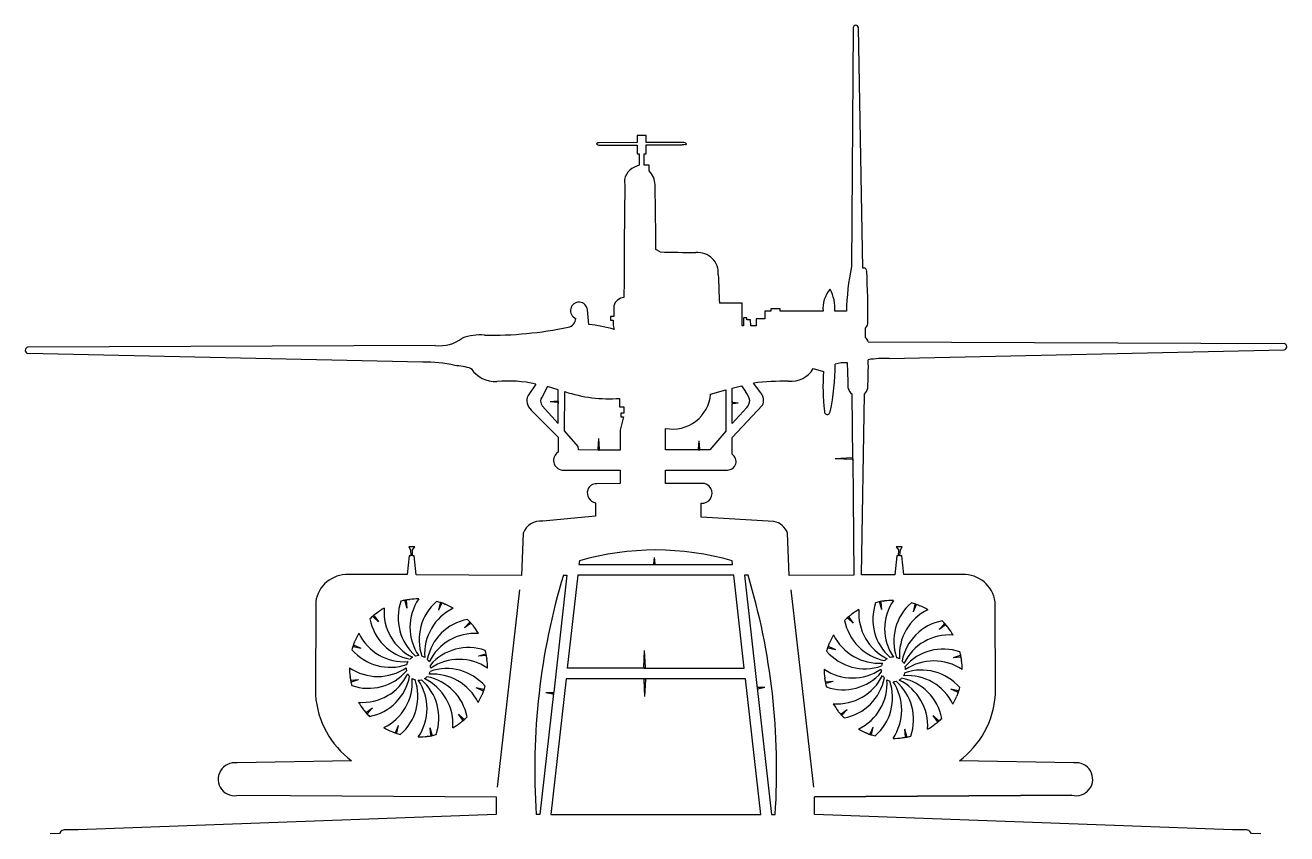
# Model space of a CAD drawing. Extents: x 0 to 25.4, y 0.1 to 25.9.
# Drawn here: x 0.05 to 25.41, y 9.65 to 25.89 of the extents above; entities that cross this region are included whole.
import ezdxf

# ---------------------------------------------------------------- set-up
doc = ezdxf.new("R2010")
doc.units = 0

msp = doc.modelspace()

# ---------------------------------------------------------------- linework, layer by layer
at = {"layer": 'Default', "color": 12, "linetype": 'CONTINUOUS'}
for p, q in [((8.04672, 19.123992), (0.110282, 19.297462)), ((17.414411, 19.197707), (25.350849, 19.371178))]:
    msp.add_line(p, q, dxfattribs=at)
at = {"layer": 'Default', "color": 5, "linetype": 'CONTINUOUS'}
for p, q in [((10.753592, 18.340635), (10.606381, 18.326286)), ((10.753592, 18.311937), (10.606381, 18.326286)), ((14.27178, 18.318427), (14.382824, 18.304115)), ((14.27178, 18.289804), (14.382824, 18.304115)), ((11.565637, 17.368818), (11.5819, 17.587256)), ((11.594389, 17.36857), (11.5819, 17.587256)), ((13.585091, 17.372419), (13.599452, 17.542914)), ((13.613814, 17.372419), (13.599452, 17.542914)), ((16.673853, 17.197808), (16.333863, 17.18079)), ((16.674076, 17.169028), (16.333863, 17.18079)), ((12.685049, 15.073029), (12.699383, 15.201558)), ((12.713716, 15.073029), (12.699383, 15.201558)), ((12.488364, 12.986444), (12.502755, 13.330082)), ((12.517145, 12.986444), (12.502755, 13.330082)), ((12.488364, 12.747942), (12.502755, 12.403121)), ((12.517145, 12.747942), (12.502755, 12.403121)), ((10.66139, 12.478307), (10.515408, 12.480368)), ((10.658167, 12.449793), (10.515408, 12.480368)), ((14.776067, 12.591086), (14.918469, 12.592727)), ((14.779285, 12.562577), (14.918469, 12.592727))]:
    msp.add_line(p, q, dxfattribs=at)
at = {"layer": 'Default', "color": 7, "linetype": 'CONTINUOUS'}
for p, q in [((7.680835, 14.326176), (7.723787, 14.183561)), ((7.708929, 14.33176), (7.723787, 14.183561)), ((7.770302, 14.353737), (7.781797, 14.354909)), ((8.391283, 14.28417), (8.357173, 14.139185)), ((8.418405, 14.274959), (8.357173, 14.139185)), ((8.482544, 14.263306), (8.493086, 14.258572)), ((17.220359, 14.29667), (17.263311, 14.154055)), ((17.248453, 14.302255), (17.263311, 14.154055)), ((17.309825, 14.324232), (17.321321, 14.325403)), ((17.930807, 14.254664), (17.896697, 14.10968)), ((17.957929, 14.245454), (17.896697, 14.10968)), ((18.022068, 14.2338), (18.03261, 14.229067)), ((7.044566, 14.00733), (7.153071, 13.905298)), ((7.044566, 14.00733), (7.153071, 13.905298)), ((7.066104, 14.026213), (7.153071, 13.905298)), ((7.066104, 14.026213), (7.153071, 13.905298)), ((7.108265, 14.075932), (7.117635, 14.082695)), ((7.108265, 14.075932), (7.117635, 14.082695)), ((16.58409, 13.977824), (16.692595, 13.875792)), ((16.58409, 13.977824), (16.692595, 13.875792)), ((16.605627, 13.996708), (16.692595, 13.875792)), ((16.605627, 13.996708), (16.692595, 13.875792)), ((16.647789, 14.046427), (16.657159, 14.053189)), ((16.647789, 14.046427), (16.657159, 14.053189)), ((8.985546, 13.892567), (8.883514, 13.784062)), ((9.00443, 13.87103), (8.883514, 13.784062)), ((9.054149, 13.828868), (9.060911, 13.819498)), ((18.52507, 13.863062), (18.423038, 13.754557)), ((18.543953, 13.841524), (18.423038, 13.754557)), ((18.593672, 13.799362), (18.600435, 13.789992)), ((6.662174, 13.440189), (6.797948, 13.378957)), ((6.673828, 13.504328), (6.678561, 13.51487)), ((16.213352, 13.474822), (16.218085, 13.485364)), ((6.652964, 13.413067), (6.797948, 13.378957)), ((9.304392, 13.256298), (9.161777, 13.213346)), ((9.309977, 13.228205), (9.161777, 13.213346)), ((16.192488, 13.383561), (16.337472, 13.349451)), ((16.201698, 13.410683), (16.337472, 13.349451)), ((18.843916, 13.226793), (18.701301, 13.18384)), ((18.8495, 13.198699), (18.701301, 13.18384)), ((9.331954, 13.166832), (9.333125, 13.155336)), ((18.871478, 13.137326), (18.872649, 13.12583)), ((6.583396, 12.792085), (6.582224, 12.803581)), ((6.605373, 12.730713), (6.753573, 12.745571)), ((6.610958, 12.702619), (6.753573, 12.745571)), ((16.12292, 12.76258), (16.121748, 12.774076)), ((16.144897, 12.701207), (16.293096, 12.716065)), ((16.150482, 12.673113), (16.293096, 12.716065)), ((9.262386, 12.54585), (9.117402, 12.57996)), ((9.253175, 12.518728), (9.117402, 12.57996)), ((9.241522, 12.454589), (9.236789, 12.444047)), ((18.80191, 12.516345), (18.656926, 12.550454)), ((18.792699, 12.489222), (18.656926, 12.550454)), ((18.781046, 12.425083), (18.776313, 12.414542)), ((6.91092, 12.087887), (7.031835, 12.174855)), ((6.929803, 12.06635), (7.031835, 12.174855)), ((6.861201, 12.130049), (6.854438, 12.139419)), ((8.870784, 11.951587), (8.762278, 12.053619)), ((8.849246, 11.932704), (8.762278, 12.053619)), ((16.400725, 12.100543), (16.393962, 12.109913)), ((16.450444, 12.058382), (16.571359, 12.145349)), ((16.469327, 12.036844), (16.571359, 12.145349)), ((18.410307, 11.922082), (18.301802, 12.024114)), ((18.38877, 11.903198), (18.301802, 12.024114)), ((7.432805, 11.695611), (7.422264, 11.700345)), ((7.496944, 11.683958), (7.558176, 11.819732)), ((7.524067, 11.674747), (7.558176, 11.819732)), ((8.234515, 11.632741), (8.191562, 11.775356)), ((8.206421, 11.627157), (8.191562, 11.775356)), ((8.807084, 11.882985), (8.797714, 11.876222)), ((16.972329, 11.666106), (16.961788, 11.670839)), ((17.036468, 11.654452), (17.0977, 11.790226)), ((17.06359, 11.645242), (17.0977, 11.790226)), ((17.774038, 11.603236), (17.731086, 11.745851)), ((17.745945, 11.597651), (17.731086, 11.745851)), ((18.346608, 11.853479), (18.337238, 11.846716)), ((8.145048, 11.60518), (8.133552, 11.604008)), ((17.684572, 11.575674), (17.673076, 11.574502))]:
    msp.add_line(p, q, dxfattribs=at)
at = {"layer": 'Default', "color": 12, "linetype": 'CONTINUOUS'}
for centre, start, end in [((0.118003, 19.360288), 99.092093, 262.994157), ((25.343128, 19.434004), 277.005843, 440.907907)]:
    msp.add_arc(centre, 0.063299, start, end, dxfattribs=at)
at = {"layer": 'Default', "color": 5, "linetype": 'CONTINUOUS'}
for centre, radius, start, end in [((14.648276, 18.356469), 0.243771, 335.946872, 398.985681), ((16.747527, 18.616684), 0.154172, 185.740464, 242.021375), ((10.75464, 18.329886), 0.0108, 0, 95.567174), ((10.75464, 18.322686), 0.0108, 264.432826, 360), ((14.2704, 18.307715), 0.0108, 82.656155, 180), ((14.2704, 18.300515), 0.0108, 180, 277.343845), ((16.172241, 18.131429), 0.058184, 172.216344, 355.426982), ((11.576407, 17.368016), 0.0108, 175.741959, 269.50523), ((11.583607, 17.367954), 0.0108, 269.50523, 363.268501), ((13.595852, 17.371512), 0.0108, 175.184998, 270), ((13.603052, 17.371512), 0.0108, 270, 364.815002), ((16.674393, 17.187021), 0.0108, 0.442736, 92.865515), ((16.674449, 17.179821), 0.0108, 268.019958, 360.442736), ((12.695783, 15.071832), 0.0108, 173.636722, 270), ((12.702983, 15.071832), 0.0108, 270, 366.363278), ((12.499155, 12.985992), 0.0108, 177.602021, 270), ((12.506355, 12.985992), 0.0108, 270, 362.397979), ((12.499155, 12.748392), 0.0108, 90, 182.389774), ((12.506355, 12.748392), 0.0108, 357.610226, 450), ((10.660429, 12.460353), 0.0108, 257.911381, 353.551186), ((10.661237, 12.467508), 0.0108, 353.551186, 449.19099), ((14.776191, 12.580287), 0.0108, 90.660176, 186.441347), ((14.776999, 12.573132), 0.0108, 186.441347, 282.222518)]:
    msp.add_arc(centre, radius, start, end, dxfattribs=at)
at = {"layer": 'Default', "color": 7, "linetype": 'CONTINUOUS'}
for centre, start, end in [((7.691176, 14.32929), 101.392773, 196.761033), ((7.698183, 14.330683), 5.725295, 101.093554), ((8.401796, 14.281696), 71.392773, 166.761033), ((8.40856, 14.279399), 335.725295, 431.093554), ((17.2307, 14.299784), 101.392773, 196.761033), ((17.237707, 14.301177), 5.725295, 101.093554), ((17.94132, 14.252191), 71.392773, 166.761033), ((17.948084, 14.249894), 335.725295, 431.093554), ((7.051964, 14.015198), 131.392773, 226.761033), ((7.051964, 14.015198), 131.392773, 226.761033), ((7.057336, 14.019907), 35.725295, 131.093554), ((7.057336, 14.019907), 35.725295, 131.093554), ((16.591488, 13.985692), 131.392773, 226.761033), ((16.591488, 13.985692), 131.392773, 226.761033), ((16.59686, 13.990401), 35.725295, 131.093554), ((16.59686, 13.990401), 35.725295, 131.093554), ((8.993414, 13.885169), 41.392773, 136.761033), ((8.998123, 13.879798), 305.725295, 401.093554), ((18.532938, 13.855663), 41.392773, 136.761033), ((18.537647, 13.850292), 305.725295, 401.093554), ((6.657734, 13.430344), 65.725295, 161.093554), ((6.655437, 13.42358), 161.392773, 256.761033), ((9.307506, 13.245957), 11.392773, 106.761033), ((9.308899, 13.238951), 275.725295, 371.093554), ((16.194961, 13.394074), 161.392773, 256.761033), ((16.197258, 13.400838), 65.725295, 161.093554), ((18.84703, 13.216451), 11.392773, 106.761033), ((18.848423, 13.209445), 275.725295, 371.093554), ((6.60645, 12.719966), 95.725295, 191.093554), ((6.607843, 12.71296), 191.392773, 286.761033), ((16.145974, 12.690461), 95.725295, 191.093554), ((16.147367, 12.683454), 191.392773, 286.761033), ((9.257615, 12.528573), 245.725295, 341.093554), ((9.259913, 12.535337), 341.392773, 436.761033), ((18.797139, 12.499067), 245.725295, 341.093554), ((18.799436, 12.505832), 341.392773, 436.761033), ((6.917226, 12.07912), 125.725295, 221.093554), ((6.921936, 12.073748), 221.392773, 316.761033), ((8.858014, 11.93901), 215.725295, 311.093554), ((8.863385, 11.943719), 311.392773, 406.761033), ((16.45675, 12.049614), 125.725295, 221.093554), ((16.46146, 12.044243), 221.392773, 316.761033), ((18.402909, 11.914214), 311.392773, 406.761033), ((7.506789, 11.679518), 155.725295, 251.093554), ((7.513554, 11.677221), 251.392773, 346.761033), ((18.397538, 11.909504), 215.725295, 311.093554), ((8.217167, 11.628234), 185.725295, 281.093554), ((8.224173, 11.629627), 281.392773, 376.761033), ((17.046313, 11.650012), 155.725295, 251.093554), ((17.053077, 11.647715), 251.392773, 346.761033), ((17.756691, 11.598728), 185.725295, 281.093554), ((17.763697, 11.600121), 281.392773, 376.761033)]:
    msp.add_arc(centre, 0.0108, start, end, dxfattribs=at)
at = {"layer": 'WHITE', "color": 7, "linetype": 'CONTINUOUS'}
for p, q in [((16.69176, 25.840152), (16.66008, 21.042792)), ((16.88544, 21.009672), (16.79904, 25.840872)), ((12.53304, 23.675832), (12.35376, 23.675832)), ((12.35376, 23.675832), (12.35376, 23.536872)), ((12.53304, 23.538312), (12.53304, 23.675832)), ((12.35376, 23.536872), (11.58912, 23.533272)), ((11.59272, 23.485752), (12.35376, 23.485752)), ((12.35376, 23.485752), (12.35376, 23.306472)), ((13.25376, 23.538312), (12.53304, 23.538312)), ((12.53304, 23.306472), (12.53304, 23.487192)), ((12.53304, 23.487192), (13.25736, 23.487192)), ((12.39048, 23.083272), (12.29544, 23.039352)), ((12.35376, 23.306472), (12.39048, 23.306472)), ((12.39048, 23.306472), (12.39048, 23.083272)), ((12.49272, 23.079672), (12.49272, 23.306472)), ((12.49272, 23.306472), (12.53304, 23.306472)), ((12.59496, 23.079672), (12.49272, 23.079672)), ((12.59496, 22.966632), (12.59496, 23.079672)), ((12.10104, 22.684392), (12.09384, 21.499272)), ((12.09384, 21.499272), (12.09024, 20.756232)), ((12.81456, 21.337992), (12.72672, 21.389112)), ((12.09024, 20.756232), (12.08664, 20.423592)), ((14.4612, 20.309832), (14.004, 20.309832)), ((14.4612, 19.852632), (14.4612, 20.309832)), ((11.38032, 19.881432), (11.3508, 20.174472)), ((11.88144, 20.042712), (11.81952, 20.042712)), ((11.81952, 20.042712), (11.81952, 19.965672)), ((11.88144, 20.258712), (11.88144, 20.181672)), ((11.88144, 20.181672), (11.88144, 20.112552)), ((11.88144, 20.112552), (11.88144, 20.060712)), ((11.88144, 20.060712), (11.88144, 20.042712)), ((15.03576, 20.144952), (14.9184, 20.144952)), ((14.9184, 20.144952), (14.9184, 19.991592)), ((15.22584, 20.196792), (15.03576, 20.196792)), ((15.03576, 20.196792), (15.03576, 20.144952)), ((15.22584, 20.144952), (15.22584, 20.196792)), ((16.08912, 20.144952), (15.22584, 20.144952)), ((16.55784, 20.144952), (16.32384, 20.144952)), ((11.81952, 19.965672), (11.87064, 19.965672)), ((11.87064, 19.965672), (11.87064, 19.863432)), ((11.87064, 19.863432), (11.89296, 19.779192)), ((14.48712, 19.852632), (14.4612, 19.852632)), ((14.55264, 20.016792), (14.48712, 20.016792)), ((14.48712, 20.016792), (14.48712, 19.852632)), ((14.55624, 19.977192), (14.55264, 20.016792)), ((14.62968, 19.977192), (14.55624, 19.977192)), ((14.63328, 19.852632), (14.62968, 19.977192)), ((14.74272, 19.852632), (14.63328, 19.852632)), ((14.9184, 19.991592), (14.74272, 19.991592)), ((14.74272, 19.991592), (14.74272, 19.852632)), ((16.94232, 19.622232), (16.94232, 19.808712)), ((16.996562, 19.531045), (25.353131, 19.496508)), ((8.29584, 19.456632), (0.108, 19.422792)), ((15.888699, 18.992822), (16.09704, 18.933912)), ((10.31544, 18.681912), (10.15848, 18.454392)), ((10.55016, 18.633672), (10.44, 18.429192)), ((10.76544, 18.568152), (10.55016, 18.633672)), ((10.76544, 18.326286), (10.76544, 18.568152)), ((10.76544, 18.568152), (10.76544, 18.568152)), ((10.8936, 17.740872), (10.8972, 18.531432)), ((13.827292, 18.483627), (14.13216, 18.568152)), ((14.13216, 18.568152), (14.13216, 17.737272)), ((14.2596, 18.599112), (14.45112, 18.644472)), ((14.2596, 18.304115), (14.2596, 18.599112)), ((14.45112, 18.644472), (14.52672, 18.531432)), ((14.83776, 18.509832), (14.6916, 18.703512)), ((10.76544, 18.329886), (10.76544, 18.283032)), ((10.76544, 18.326286), (10.76544, 18.322686)), ((10.76544, 17.887752), (10.76544, 18.283032)), ((11.9988, 18.395946), (11.9988, 18.223992)), ((14.2596, 18.307715), (14.2596, 18.284472)), ((14.2596, 18.304115), (14.2596, 18.300515)), ((14.2596, 17.887752), (14.2596, 18.284472)), ((14.2596, 17.609832), (14.87088, 18.257112)), ((16.685249, 17.179905), (16.675198, 18.480531)), ((16.85952, 14.847192), (16.91784, 18.480312)), ((10.2204, 18.162072), (10.76544, 17.617032)), ((10.444809, 18.245379), (10.76544, 17.887752)), ((11.9988, 18.223992), (12.08664, 18.223992)), ((12.07584, 18.023112), (12.0096, 17.755992)), ((12.02472, 18.100152), (12.02472, 18.023112)), ((12.08664, 18.100152), (12.02472, 18.100152)), ((12.02472, 18.023112), (12.07584, 18.023112)), ((12.08664, 18.223992), (12.08664, 18.100152)), ((14.558637, 18.213405), (14.2596, 17.887752)), ((12.0096, 17.755992), (12.0096, 17.353512)), ((12.9204, 17.360712), (12.9204, 17.792712)), ((10.76544, 17.617032), (10.76544, 17.316792)), ((11.16792, 17.426232), (10.8936, 17.740872)), ((14.13216, 17.737272), (13.81032, 17.360712)), ((14.2596, 17.272936), (14.2596, 17.609832)), ((11.17152, 17.360712), (11.16792, 17.426232)), ((11.579914, 17.357185), (11.17152, 17.360712)), ((11.576314, 17.357216), (11.5884, 17.357112)), ((11.579914, 17.357185), (11.583514, 17.357154)), ((12.0096, 17.353512), (11.5884, 17.357112)), ((13.41144, 17.360712), (12.9204, 17.360712)), ((13.603052, 17.360712), (13.41144, 17.360712)), ((13.599452, 17.360712), (13.595852, 17.360712)), ((13.81032, 17.360712), (13.599452, 17.360712)), ((16.685221, 17.183505), (16.685193, 17.187105)), ((16.685221, 17.183505), (16.70328, 14.846472)), ((10.84608, 16.954632), (12.0096, 16.954632)), ((12.0096, 16.954632), (12.0096, 16.687512)), ((12.9204, 16.954632), (14.16888, 16.954632)), ((12.9204, 16.687512), (12.9204, 16.954632)), ((12.0096, 16.687512), (11.5416, 16.680312)), ((13.649041, 16.687512), (12.9204, 16.687512)), ((11.51568, 16.299432), (11.51568, 16.028712)), ((13.63824, 16.007112), (13.63824, 16.287912)), ((11.51568, 16.028712), (10.4544, 15.930072)), ((15.100056, 15.923468), (13.63824, 16.007112)), ((10.06344, 15.684552), (10.03032, 14.839272)), ((15.40872, 14.839272), (15.37632, 15.684552)), ((7.7688, 15.234552), (7.72848, 14.857992)), ((7.88256, 15.410232), (7.7616, 15.410232)), ((7.7616, 15.410232), (7.79832, 15.355512)), ((7.80552, 15.234552), (7.7688, 15.234552)), ((7.79832, 15.355512), (7.80552, 15.234552)), ((7.83504, 15.351912), (7.88256, 15.410232)), ((7.83864, 15.230952), (7.83504, 15.351912)), ((7.87176, 15.230952), (7.83864, 15.230952)), ((7.90776, 14.850792), (7.87176, 15.230952)), ((17.568, 15.230952), (17.53128, 14.850792)), ((17.67744, 15.410232), (17.55648, 15.410232)), ((17.55648, 15.410232), (17.60472, 15.351912)), ((17.6004, 15.230952), (17.568, 15.230952)), ((17.60472, 15.351912), (17.6004, 15.230952)), ((17.63352, 15.234552), (17.64072, 15.355512)), ((17.67024, 15.234552), (17.63352, 15.234552)), ((17.64072, 15.355512), (17.67744, 15.410232)), ((17.71056, 14.857992), (17.67024, 15.234552)), ((11.190216, 15.132818), (11.18232, 15.061032)), ((11.18232, 15.061032), (12.699383, 15.061032)), ((12.695783, 15.061032), (12.72528, 15.061032)), ((12.699383, 15.061032), (12.702983, 15.061032)), ((12.72528, 15.061032), (14.26752, 15.061032)), ((14.26752, 15.061032), (14.2596, 15.133032)), ((7.72848, 14.857992), (6.55056, 14.854392)), ((10.03032, 14.839272), (7.90776, 14.850792)), ((10.9404, 14.845032), (10.67472, 12.490632)), ((10.868486, 14.845032), (10.9404, 14.845032)), ((11.15784, 14.845032), (10.94688, 12.975192)), ((14.292, 14.845032), (11.15784, 14.845032)), ((14.50368, 12.975192), (14.292, 14.845032)), ((14.582166, 14.845032), (14.50944, 14.845032)), ((14.50944, 14.845032), (14.76, 12.627432)), ((16.70328, 14.846472), (15.40872, 14.839272)), ((17.53128, 14.850792), (16.85952, 14.847192)), ((18.88848, 14.854392), (17.71056, 14.857992)), ((9.544032, 10.580472), (9.99648, 14.545512)), ((15.44256, 14.545512), (15.89544, 10.580472)), ((5.89176, 14.305032), (5.88816, 12.436632)), ((19.55088, 12.436632), (19.54728, 14.305032)), ((12.506355, 12.975192), (10.94688, 12.975192)), ((12.502755, 12.975192), (12.499155, 12.975192)), ((12.502755, 12.975192), (12.72528, 12.975192)), ((12.72528, 12.975192), (14.50368, 12.975192)), ((10.9224, 12.759192), (10.61424, 10.031832)), ((12.506355, 12.759192), (10.9224, 12.759192)), ((12.502755, 12.759192), (12.499155, 12.759192)), ((14.52744, 12.759192), (12.502755, 12.759192)), ((14.8356, 10.031832), (14.52744, 12.759192)), ((10.671969, 12.466295), (10.3968, 10.031832)), ((10.671565, 12.462717), (10.67116, 12.45914)), ((10.67472, 12.490632), (10.671565, 12.462717)), ((14.76, 12.627432), (14.765863, 12.575498)), ((14.765459, 12.579075), (15.05304, 10.031832)), ((14.765863, 12.575498), (14.766267, 12.57192)), ((6.61248, 11.111112), (4.31136, 11.070792)), ((21.12768, 11.070792), (18.82656, 11.111112)), ((4.35168, 10.423512), (9.52128, 10.386792)), ((15.91776, 10.386792), (21.08808, 10.423512)), ((21.08808, 10.423512), (15.91776, 10.386792)), ((15.91776, 10.386792), (21.08808, 10.423512)), ((9.52128, 10.386792), (9.52128, 10.031832)), ((15.91776, 10.031832), (15.91776, 10.386792)), ((9.52128, 10.031832), (1.12032, 9.727992)), ((10.3968, 10.031832), (10.3248, 10.031832)), ((10.61424, 10.031832), (12.72528, 10.031832)), ((12.72528, 10.031832), (14.8356, 10.031832)), ((15.05304, 10.031832), (15.125757, 10.031832)), ((24.31872, 9.727992), (15.91776, 10.031832)), ((0.74376, 9.650952), (0.55728, 9.647352)), ((1.12032, 9.727992), (0.8784, 9.727992)), ((24.56136, 9.727992), (24.31872, 9.727992)), ((24.88248, 9.647352), (24.69528, 9.650952))]:
    msp.add_line(p, q, dxfattribs=at)
for centre, radius, start, end in [((16.74576, 25.840152), 0.053285, 0.77422, 180), ((11.5884, 23.463432), 0.069844, 89.40934, 136.2557), ((11.58768, 23.545512), 0.06011, 214.2611, 274.8203), ((13.12704, 22.109112), 1.434936, 82.30087, 84.93313), ((14.08464, 16.372872), 7.162258, 96.10549, 96.63278), ((13.31496, 23.503032), 0.028236, 19.35899, 81.2545), ((13.32288, 23.513112), 0.01872, 270, 357.7953), ((12.4164, 22.743432), 0.319687, 112.2327, 190.604), ((12.27888, 22.669272), 0.433844, 2.473031, 43.25212), ((-48.75912, 21.343752), 61.485854, 0.042268, 1.252727), ((16.3548, 178.234632), 156.936456, 268.7074, 268.9693), ((13.57128, 20.913912), 0.411734, 355.3861, 455.5211), ((21.19536, 20.073672), 4.637668, 167.9382, 179.1194), ((138.29112, 25.393032), 124.391016, 182.0788, 182.342), ((16.90848, 20.957112), 0.05728, 345.4397, 473.6706), ((1.01736, 20.032632), 15.972811, 359.6307, 363.266365), ((16.67088, 20.205432), 0.584468, 139.1461, 185.9354), ((15.5232, 20.203992), 0.802814, 355.7826, 388.54088), ((11.1816, 20.159352), 0.169874, 5.106484, 247.5671), ((12.11112, 20.183832), 0.241006, 95.82982, 161.9433), ((9.41328, 27.194472), 7.52981, 269.0138, 281.9084), ((10.9404, 20.000952), 0.176406, 278.693, 360.46771), ((11.06928, 16.989192), 2.909046, 73.55204, 83.86182), ((16.82856, 19.923192), 0.161391, 314.8192, 362.300725), ((8.37576, 20.234232), 0.781542, 264.1319, 306.1942), ((9.18576, 18.735192), 0.936096, 83.99561, 111.8669), ((16.79976, 19.474632), 0.204728, 15.994868, 45.995), ((8.12592, 16.862472), 2.262906, 75.63219, 92.00571), ((8.66088, 18.033192), 1.022027, 69.8549, 88.50637), ((11.98368, 19.054872), 4.346793, 347.6719, 360.37982), ((16.5564, 18.239832), 0.8736, 88.488282, 104.994461), ((-17.6148, 17.876232), 34.21661, 1.214157, 2.071637), ((9.79488, 19.021032), 7.20288, 356.6591, 361.213284), ((17.335211, 16.936188), 2.262906, 87.99429, 98.617451), ((9.50472, 19.327752), 0.594911, 214.2478, 272.7032), ((15.44184, 19.260072), 0.520677, 264.953633, 329.11791), ((20.40192, 18.631512), 4.315488, 175.981808, 186.549116), ((9.76824, 16.329672), 2.414865, 76.90424, 95.595), ((11.79, 21.244392), 2.856089, 251.784294, 274.192461), ((14.22864, 18.272952), 0.394542, 12.027698, 40.930132), ((15.3396, 13.225032), 5.51667, 89.413805, 96.745657), ((16.7652, 18.645192), 0.224687, 312.7924, 348.7263), ((10.3896, 18.350712), 0.25331, 155.8391, 228.1095), ((10.57032, 18.340632), 0.157563, 145.8016, 217.19568), ((13.06656, 18.541512), 0.762931, 258.955178, 355.648689), ((14.36328, 18.372312), 0.251825, 320.874534, 356.096452), ((10.8684, 17.149752), 0.196222, 121.6488, 263.4743), ((14.16888, 17.126712), 0.17208, 270, 418.183761), ((11.5488, 16.495992), 0.199253, 162.5472, 260.4358), ((11.53008, 16.500312), 0.180368, 86.33807, 162.0724), ((13.65696, 16.487352), 0.200317, 264.637767, 452.265705), ((10.41624, 15.554952), 0.377056, 84.19142, 159.8293), ((15.0228, 15.554952), 0.376527, 20.132838, 78.159969), ((12.72528, 9.796392), 5.552825, 73.9597, 106.048283), ((6.52176, 14.219352), 0.635693, 87.40334, 172.2553), ((23.85792, 10.940472), 13.56359, 163.26948, 183.8412), ((1.494719, 10.929672), 13.660574, 356.231524, 376.65556), ((18.91728, 14.218632), 0.635897, 7.808992, 92.59368), ((8.563813, 13.985719), 1.015289, 160.762354, 229.135237), ((7.96138, 12.988354), 1.378688, 101.093554, 104.971243), ((7.96138, 12.988354), 1.378688, 101.243164, 101.392773), ((7.96138, 12.988354), 1.378688, 97.966528, 101.243164), ((7.96138, 12.988354), 1.378304, 89.994817, 97.4865), ((8.801149, 13.796317), 1.015033, 145.813054, 214.179322), ((8.985737, 13.547837), 1.015289, 130.762354, 199.135237), ((7.965332, 12.98531), 1.378688, 71.093554, 74.971243), ((7.965332, 12.98531), 1.378688, 71.243164, 71.392773), ((7.965332, 12.98531), 1.378688, 67.966528, 71.243164), ((7.965332, 12.98531), 1.378304, 59.994817, 67.4865), ((18.103337, 13.956214), 1.015289, 160.762354, 229.135237), ((17.500904, 12.958849), 1.378688, 101.093554, 104.971243), ((17.500904, 12.958849), 1.378688, 101.243164, 101.392773), ((17.500904, 12.958849), 1.378688, 97.966528, 101.243164), ((17.500904, 12.958849), 1.378304, 89.994817, 97.4865), ((18.340673, 13.766811), 1.015033, 145.813054, 214.179322), ((18.525261, 13.518331), 1.015289, 130.762354, 199.135237), ((17.504856, 12.955804), 1.378688, 71.093554, 74.971243), ((17.504856, 12.955804), 1.378688, 71.243164, 71.392773), ((17.504856, 12.955804), 1.378688, 67.966528, 71.243164), ((17.504856, 12.955804), 1.378304, 59.994817, 67.4865), ((7.956436, 12.989015), 1.378688, 131.093554, 134.971243), ((7.956436, 12.989015), 1.378688, 131.093554, 134.971243), ((7.979476, 14.153975), 1.015289, 190.762354, 259.135237), ((7.979476, 14.153975), 1.015289, 190.762354, 259.135237), ((7.956436, 12.989015), 1.378688, 131.243164, 131.392773), ((7.956436, 12.989015), 1.378688, 131.243164, 131.392773), ((7.956436, 12.989015), 1.378688, 127.966528, 131.243164), ((7.956436, 12.989015), 1.378688, 127.966528, 131.243164), ((7.956436, 12.989015), 1.378304, 119.994817, 127.4865), ((7.956436, 12.989015), 1.378304, 119.994817, 127.4865), ((8.279716, 14.108615), 1.015033, 175.813054, 244.179322), ((8.279716, 14.108615), 1.015033, 175.813054, 244.179322), ((9.096574, 13.265141), 1.015033, 115.813054, 184.179322), ((9.132192, 12.957657), 1.015289, 100.762354, 169.135237), ((7.967232, 12.980697), 1.378688, 41.093554, 44.971243), ((17.49596, 12.95951), 1.378688, 131.093554, 134.971243), ((17.49596, 12.95951), 1.378688, 131.093554, 134.971243), ((17.49596, 12.95951), 1.378688, 131.243164, 131.392773), ((17.49596, 12.95951), 1.378688, 131.243164, 131.392773), ((17.49596, 12.95951), 1.378688, 127.966528, 131.243164), ((17.49596, 12.95951), 1.378688, 127.966528, 131.243164), ((17.49596, 12.95951), 1.378304, 119.994817, 127.4865), ((17.49596, 12.95951), 1.378304, 119.994817, 127.4865), ((17.81924, 14.07911), 1.015033, 175.813054, 244.179322), ((17.81924, 14.07911), 1.015033, 175.813054, 244.179322), ((18.636098, 13.235636), 1.015033, 115.813054, 184.179322), ((7.967232, 12.980697), 1.378688, 41.243164, 41.392773), ((7.967232, 12.980697), 1.378688, 37.966528, 41.243164), ((7.967232, 12.980697), 1.378304, 29.994817, 37.4865), ((17.519, 14.12447), 1.015289, 190.762354, 259.135237), ((17.519, 14.12447), 1.015289, 190.762354, 259.135237), ((18.671716, 12.928152), 1.015289, 100.762354, 169.135237), ((17.506756, 12.951192), 1.378688, 41.093554, 44.971243), ((17.506756, 12.951192), 1.378688, 41.243164, 41.392773), ((17.506756, 12.951192), 1.378688, 37.966528, 41.243164), ((17.506756, 12.951192), 1.378304, 29.994817, 37.4865), ((7.951823, 12.987116), 1.378688, 157.966528, 161.243164), ((7.951823, 12.987116), 1.378304, 149.994817, 157.4865), ((7.671992, 14.118358), 1.015033, 205.813054, 274.179322), ((9.086832, 12.657417), 1.015033, 85.813054, 154.179322), ((17.491347, 12.95761), 1.378688, 157.966528, 161.243164), ((17.491347, 12.95761), 1.378304, 149.994817, 157.4865), ((17.211516, 14.088852), 1.015033, 205.813054, 274.179322), ((18.626356, 12.627912), 1.015033, 85.813054, 154.179322), ((7.951823, 12.987116), 1.378688, 161.093554, 164.971243), ((7.389297, 14.00752), 1.015289, 220.762354, 289.135237), ((7.951823, 12.987116), 1.378688, 161.243164, 161.392773), ((7.956436, 12.989015), 0.237732, 119.988238, 135.078979), ((7.956436, 12.989015), 0.237732, 119.988238, 135.078979), ((7.96138, 12.988354), 0.237732, 89.988238, 105.078979), ((7.965332, 12.98531), 0.237732, 59.988238, 75.078979), ((8.963936, 12.37332), 1.015289, 70.762354, 139.135237), ((7.966571, 12.975753), 1.378688, 11.093554, 14.971243), ((7.966571, 12.975753), 1.378688, 11.243164, 11.392773), ((7.966571, 12.975753), 1.378688, 7.966528, 11.243164), ((17.491347, 12.95761), 1.378688, 161.093554, 164.971243), ((16.928821, 13.978015), 1.015289, 220.762354, 289.135237), ((17.491347, 12.95761), 1.378688, 161.243164, 161.392773), ((17.500904, 12.958849), 0.237732, 89.988238, 105.078979), ((17.504856, 12.955804), 0.237732, 59.988238, 75.078979), ((18.50346, 12.343814), 1.015289, 70.762354, 139.135237), ((17.506095, 12.946247), 1.378688, 11.093554, 14.971243), ((17.506095, 12.946247), 1.378688, 11.243164, 11.392773), ((17.506095, 12.946247), 1.378688, 7.966528, 11.243164), ((7.948779, 12.983164), 1.378304, 179.994817, 187.4865), ((7.140817, 13.822933), 1.015033, 235.813054, 304.179322), ((7.948779, 12.983164), 0.237732, 179.988238, 195.078979), ((7.951823, 12.987116), 0.237732, 149.988238, 165.078979), ((7.967232, 12.980697), 0.237732, 29.988238, 45.078979), ((8.526053, 11.951397), 1.015289, 40.762354, 109.135237), ((7.966571, 12.975753), 0.237732, 359.988238, 375.078979), ((8.774533, 12.135984), 1.015033, 55.813054, 124.179322), ((7.966571, 12.975753), 1.378304, 359.994817, 367.4865), ((17.488303, 12.953658), 1.378304, 179.994817, 187.4865), ((16.680341, 13.793427), 1.015033, 235.813054, 304.179322), ((17.488303, 12.953658), 0.237732, 179.988238, 195.078979), ((17.491347, 12.95761), 0.237732, 149.988238, 165.078979), ((17.49596, 12.95951), 0.237732, 119.988238, 135.078979), ((17.49596, 12.95951), 0.237732, 119.988238, 135.078979), ((17.506756, 12.951192), 0.237732, 29.988238, 45.078979), ((18.065577, 11.921891), 1.015289, 40.762354, 109.135237), ((17.506095, 12.946247), 0.237732, 359.988238, 375.078979), ((18.314057, 12.106479), 1.015033, 55.813054, 124.179322), ((17.506095, 12.946247), 1.378304, 359.994817, 367.4865), ((7.948779, 12.983164), 1.378688, 187.966528, 191.243164), ((7.948779, 12.983164), 1.378688, 191.093554, 194.971243), ((7.948779, 12.983164), 1.378688, 191.243164, 191.392773), ((6.951414, 13.585597), 1.015289, 250.762354, 319.135237), ((6.828518, 13.3015), 1.015033, 265.813054, 334.179322), ((6.783158, 13.00126), 1.015289, 280.762354, 349.135237), ((6.818776, 12.693776), 1.015033, 295.813054, 364.179322), ((6.929613, 12.41108), 1.015289, 310.762354, 379.135237), ((7.948118, 12.97822), 0.237732, 209.988238, 225.078979), ((7.950018, 12.973607), 0.237732, 239.988238, 255.078979), ((7.114201, 12.162601), 1.015033, 325.813054, 394.179322), ((7.953969, 12.970563), 0.237732, 269.988238, 285.078979), ((7.351536, 11.973198), 1.015289, 340.762354, 409.135237), ((7.958914, 12.969902), 0.237732, 299.988238, 315.078979), ((7.635634, 11.850302), 1.015033, 355.813054, 424.179322), ((7.935874, 11.804942), 1.015289, 10.762354, 79.135237), ((8.243357, 11.84056), 1.015033, 25.813054, 94.179322), ((7.963526, 12.971802), 0.237732, 329.988238, 345.078979), ((17.488303, 12.953658), 1.378688, 187.966528, 191.243164), ((17.488303, 12.953658), 1.378688, 191.093554, 194.971243), ((17.488303, 12.953658), 1.378688, 191.243164, 191.392773), ((16.490938, 13.556092), 1.015289, 250.762354, 319.135237), ((16.368042, 13.271994), 1.015033, 265.813054, 334.179322), ((16.322682, 12.971754), 1.015289, 280.762354, 349.135237), ((16.3583, 12.66427), 1.015033, 295.813054, 364.179322), ((16.469137, 12.381575), 1.015289, 310.762354, 379.135237), ((17.487642, 12.948714), 0.237732, 209.988238, 225.078979), ((17.489542, 12.944102), 0.237732, 239.988238, 255.078979), ((16.653725, 12.133095), 1.015033, 325.813054, 394.179322), ((17.493493, 12.941057), 0.237732, 269.988238, 285.078979), ((16.89106, 11.943692), 1.015289, 340.762354, 409.135237), ((17.498438, 12.940396), 0.237732, 299.988238, 315.078979), ((17.175158, 11.820796), 1.015033, 355.813054, 424.179322), ((17.475398, 11.775436), 1.015289, 10.762354, 79.135237), ((17.782881, 11.811054), 1.015033, 25.813054, 94.179322), ((17.50305, 12.942296), 0.237732, 329.988238, 345.078979), ((7.704, 12.568392), 1.820614, 184.1502, 233.1664), ((7.963526, 12.971802), 1.378304, 329.994817, 337.4865), ((7.963526, 12.971802), 1.378688, 337.966528, 341.243164), ((7.963526, 12.971802), 1.378688, 341.093554, 344.971243), ((7.963526, 12.971802), 1.378688, 341.243164, 341.392773), ((17.50305, 12.942296), 1.378688, 337.966528, 341.243164), ((17.50305, 12.942296), 1.378688, 341.093554, 344.971243), ((17.50305, 12.942296), 1.378688, 341.243164, 341.392773), ((17.73576, 12.568392), 1.820305, 306.8155, 355.8482), ((7.948118, 12.97822), 1.378304, 209.994817, 217.4865), ((17.487642, 12.948714), 1.378304, 209.994817, 217.4865), ((17.50305, 12.942296), 1.378304, 329.994817, 337.4865), ((7.948118, 12.97822), 1.378688, 217.966528, 221.243164), ((7.948118, 12.97822), 1.378688, 221.093554, 224.971243), ((7.948118, 12.97822), 1.378688, 221.243164, 221.392773), ((7.958914, 12.969902), 1.378688, 307.966528, 311.243164), ((7.958914, 12.969902), 1.378688, 311.093554, 314.971243), ((7.958914, 12.969902), 1.378688, 311.243164, 311.392773), ((17.487642, 12.948714), 1.378688, 217.966528, 221.243164), ((17.487642, 12.948714), 1.378688, 221.093554, 224.971243), ((17.487642, 12.948714), 1.378688, 221.243164, 221.392773), ((17.498438, 12.940396), 1.378688, 311.093554, 314.971243), ((7.950018, 12.973607), 1.378304, 239.994817, 247.4865), ((7.950018, 12.973607), 1.378688, 247.966528, 251.243164), ((7.950018, 12.973607), 1.378688, 251.093554, 254.971243), ((7.950018, 12.973607), 1.378688, 251.243164, 251.392773), ((7.958914, 12.969902), 1.378304, 299.994817, 307.4865), ((17.489542, 12.944102), 1.378304, 239.994817, 247.4865), ((17.489542, 12.944102), 1.378688, 247.966528, 251.243164), ((17.498438, 12.940396), 1.378304, 299.994817, 307.4865), ((17.498438, 12.940396), 1.378688, 307.966528, 311.243164), ((17.498438, 12.940396), 1.378688, 311.243164, 311.392773), ((7.953969, 12.970563), 1.378304, 269.994817, 277.4865), ((7.953969, 12.970563), 1.378688, 277.966528, 281.243164), ((7.953969, 12.970563), 1.378688, 281.093554, 284.971243), ((7.953969, 12.970563), 1.378688, 281.243164, 281.392773), ((17.489542, 12.944102), 1.378688, 251.093554, 254.971243), ((17.489542, 12.944102), 1.378688, 251.243164, 251.392773), ((17.493493, 12.941057), 1.378304, 269.994817, 277.4865), ((17.493493, 12.941057), 1.378688, 277.966528, 281.243164), ((17.493493, 12.941057), 1.378688, 281.093554, 284.971243), ((17.493493, 12.941057), 1.378688, 281.243164, 281.392773), ((4.26456, 10.742472), 0.331639, 81.88749, 285.2771), ((21.1752, 10.743192), 0.331338, 254.7558, 458.25351), ((0.86184, 9.601272), 0.127797, 82.55467, 157.1819), ((24.5772, 9.601272), 0.128105, 22.81803, 97.1241)]:
    msp.add_arc(centre, radius, start, end, dxfattribs=at)

doc.saveas('drawing.dxf')
